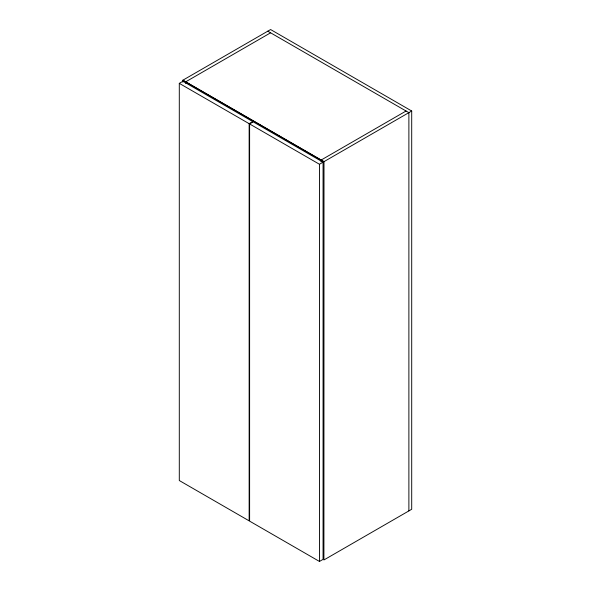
<?xml version="1.0" encoding="UTF-8"?>
<svg xmlns="http://www.w3.org/2000/svg" width="591" height="591" viewBox="0 0 591 591"><rect width="100%" height="100%" fill="white"/><g stroke="black" fill="none" stroke-linecap="round" stroke-linejoin="round"><path stroke-width="0.89" d="M179.295 83.353L182.907 81.27L252.749 121.591L249.143 123.674L179.295 83.353L179.295 480.527L249.143 520.856L249.143 123.674M185.633 81.868L270.604 32.808M249.609 123.947L253.214 121.864L323.063 162.185L323.063 559.367L319.458 561.45L249.609 521.129L249.609 123.947L319.458 164.268L323.063 162.185M321.083 160.072L406.061 111.012M411.705 111.012L323.905 161.698L182.811 80.236L270.604 29.55L411.705 111.012L411.705 509.279L323.905 559.965L324.001 161.646L182.907 80.184L182.811 82.083M267.782 31.183L408.883 112.645L408.883 510.905M321.179 160.013L321.083 161.912M319.458 164.268L319.458 561.45M185.729 81.809L185.729 83.442"/></g></svg>
